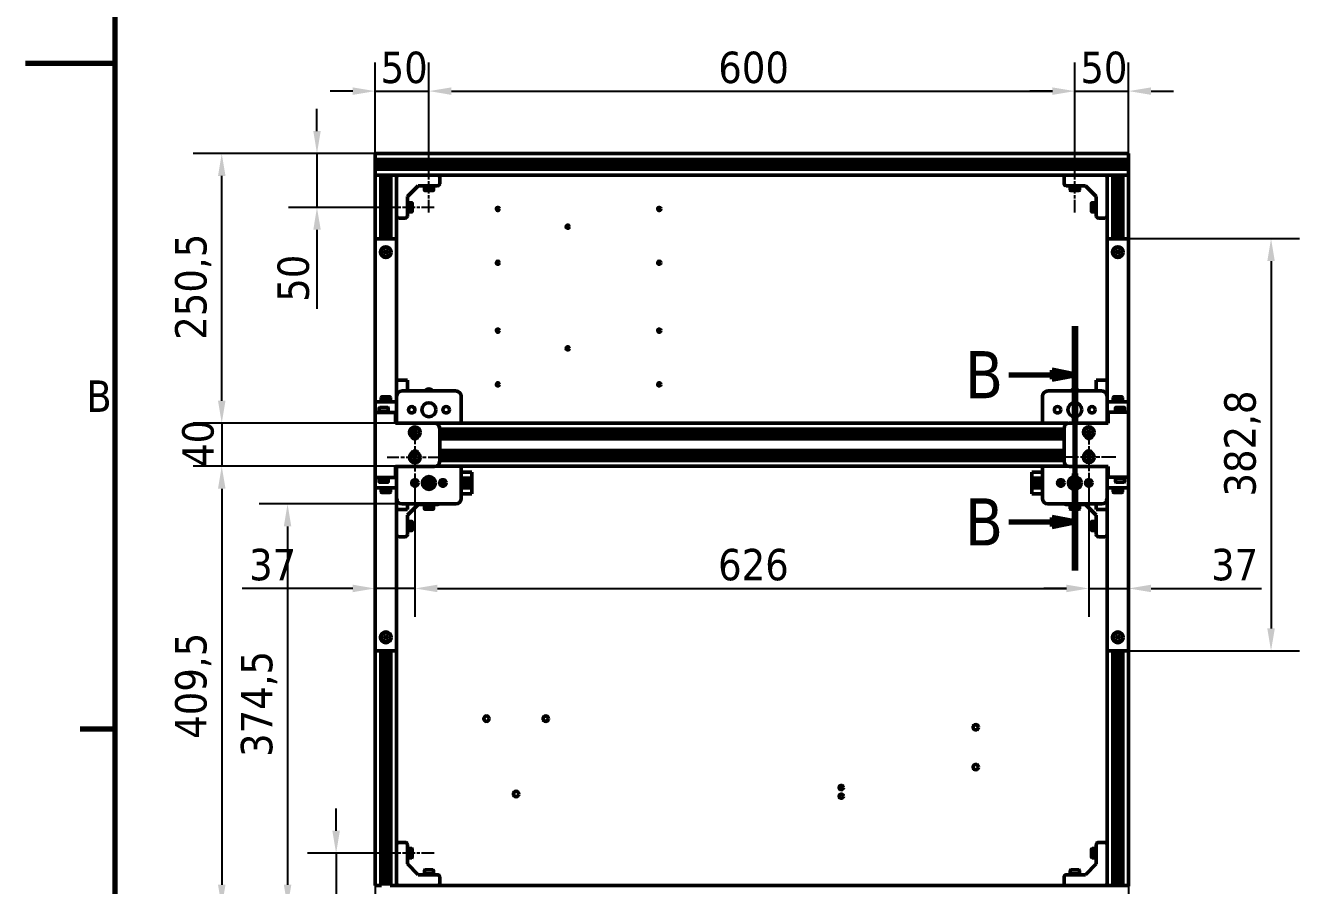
# Model space of a CAD drawing. Header units: millimetres. Extents: x -2748 to 3818, y -1510 to 2700.
# Drawn here: x 0 to 1291, y 517 to 1388 of the extents above; entities that cross this region are included whole.
import ezdxf

# ---------------------------------------------------------------- set-up
doc = ezdxf.new("R2010")
doc.units = ezdxf.units.MM
doc.header["$LTSCALE"] = 9.090909
doc.linetypes.add('CHAIN', pattern=[0.3543, 0.2362, -0.0295, 0.0591, -0.0295])
for name, color, linetype, lineweight in [('Border (ISO)', 7, 'Continuous', 70), ('Center Mark (ISO)', 7, 'Continuous', 25), ('Centerline (ISO)', 7, 'Continuous', 25), ('Dimension (ISO)', 7, 'Continuous', 25), ('Section Line (ISO)', 7, 'CHAIN', 70), ('Visible (ISO)', 7, 'Continuous', 50)]:
    doc.layers.add(name, color=color, linetype=linetype, lineweight=lineweight)
doc.styles.add('Label Text (ISO)', font='tahoma.ttf')
doc.styles.add('Note Text (ISO)', font='tahoma.ttf')
doc.dimstyles.new('Default - Method 1b (ISO)', dxfattribs={"dimscale": 9.090909, "dimtxt": 3.5, "dimasz": 2.5, "dimexe": 3.175, "dimexo": 0, "dimgap": 0.762, "dimtad": 1, "dimtoh": 1, "dimrnd": 1e-08, "dimtxsty": 'Note Text (ISO)', "dimcen": 0.09, "dimdle": 10, "dimclrd": 256, "dimclre": 256, "dimclrt": 256, "dimazin": 2, "dimtfac": 1, "dimtmove": 0, "dimatfit": 3, "dimfxl": 0, "dimtolj": 1, "dimlwd": -1, "dimlwe": -1, "dimarcsym": 0})

# ---------------------------------------------------------------- blocks, each defined once
blk = doc.blocks.new('Borders Default Border')
at = {"layer": 'Border (ISO)'}
blk.add_line((10, 74.25), (6.1, 74.25), dxfattribs=at)
at = {"layer": 'Border (ISO)', "flags": 128}
for points in [[(10, 10), (10, 287)], [(0, 148.5), (10, 148.5)]]:
    blk.add_lwpolyline(points, dxfattribs=at)
at = {"layer": 'Border (ISO)', "insert": (6.78, 109.63), "char_height": 3.5, "attachment_point": 7, "style": 'Note Text (ISO)'}
blk.add_mtext('B', dxfattribs=at)
blk = doc.blocks.new('*D24')
at = {"layer": 'Defpoints', "color": 0}
for p in [(414.3, 985.2), (198.9, 941.5), (416.2, 941.5)]:
    blk.add_point(p, dxfattribs=at)
at = {"layer": 'Dimension (ISO)'}
for p, q in [((198.9, 1007.9), (198.9, 1030.6)), ((414.3, 985.2), (170, 985.2)), ((198.9, 985.2), (198.9, 941.5)), ((416.2, 941.5), (170, 941.5)), ((198.9, 918.8), (198.9, 896.1))]:
    blk.add_line(p, q, dxfattribs=at)
for points in [[(195.1, 1007.9), (202.7, 1007.9), (198.9, 985.2)], [(195.1, 918.8), (202.7, 918.8), (198.9, 941.5)]]:
    blk.add_solid(points, dxfattribs=at)
at = {"layer": 'Dimension (ISO)', "insert": (158.8, 940.8), "char_height": 31.82, "attachment_point": 1, "rotation": 90, "style": 'Note Text (ISO)'}
blk.add_mtext('\\A1;40', dxfattribs=at)
blk = doc.blocks.new('*D25')
at = {"layer": 'Defpoints', "color": 0}
for p in [(198.9, 1258.5), (354.3, 1258.5), (414.3, 985.2)]:
    blk.add_point(p, dxfattribs=at)
at = {"layer": 'Dimension (ISO)'}
for p, q in [((354.3, 1258.5), (170, 1258.5)), ((198.9, 1007.9), (198.9, 1235.7)), ((414.3, 985.2), (170, 985.2))]:
    blk.add_line(p, q, dxfattribs=at)
for points in [[(195.1, 1235.7), (202.7, 1235.7), (198.9, 1258.5)], [(195.1, 1007.9), (202.7, 1007.9), (198.9, 985.2)]]:
    blk.add_solid(points, dxfattribs=at)
at = {"layer": 'Dimension (ISO)', "insert": (151.6, 1069.7), "char_height": 31.82, "attachment_point": 1, "rotation": 90, "style": 'Note Text (ISO)'}
blk.add_mtext('\\A1;250,5', dxfattribs=at)
blk = doc.blocks.new('*D26')
at = {"layer": 'Defpoints', "color": 0}
for p in [(416.2, 941.5), (198.9, 494.8), (354.3, 494.8)]:
    blk.add_point(p, dxfattribs=at)
at = {"layer": 'Dimension (ISO)'}
for p, q in [((416.2, 941.5), (170, 941.5)), ((198.9, 918.8), (198.9, 517.5)), ((354.3, 494.8), (170, 494.8))]:
    blk.add_line(p, q, dxfattribs=at)
for points in [[(195.1, 918.8), (202.7, 918.8), (198.9, 941.5)], [(195.1, 517.5), (202.7, 517.5), (198.9, 494.8)]]:
    blk.add_solid(points, dxfattribs=at)
at = {"layer": 'Dimension (ISO)', "insert": (151.6, 665.3), "char_height": 31.82, "attachment_point": 1, "rotation": 90, "style": 'Note Text (ISO)'}
blk.add_mtext('\\A1;409,5', dxfattribs=at)
blk = doc.blocks.new('*D27')
at = {"layer": 'Defpoints', "color": 0}
for p in [(354.3, 516.6), (1117.9, 516.6), (1117.9, 316.6)]:
    blk.add_point(p, dxfattribs=at)
at = {"layer": 'Dimension (ISO)'}
for p, q in [((354.3, 516.6), (354.3, 287.8)), ((1117.9, 516.6), (1117.9, 287.8)), ((377, 316.6), (1095.2, 316.6))]:
    blk.add_line(p, q, dxfattribs=at)
for points in [[(377, 320.4), (377, 312.8), (354.3, 316.6)], [(1095.2, 320.4), (1095.2, 312.8), (1117.9, 316.6)]]:
    blk.add_solid(points, dxfattribs=at)
at = {"layer": 'Dimension (ISO)', "insert": (702.2, 356.7), "char_height": 31.82, "attachment_point": 1, "style": 'Note Text (ISO)'}
blk.add_mtext('\\A1;700', dxfattribs=at)
blk = doc.blocks.new('*D28')
at = {"layer": 'Defpoints', "color": 0}
for p in [(354.3, 1258.5), (295.4, 1203.9), (365.4, 1203.9)]:
    blk.add_point(p, dxfattribs=at)
at = {"layer": 'Dimension (ISO)'}
for p, q in [((295.4, 1281.2), (295.4, 1303.9)), ((354.3, 1258.5), (266.6, 1258.5)), ((295.4, 1258.5), (295.4, 1203.9)), ((365.4, 1203.9), (266.6, 1203.9)), ((295.4, 1181.2), (295.4, 1101.2))]:
    blk.add_line(p, q, dxfattribs=at)
for points in [[(291.7, 1281.2), (299.2, 1281.2), (295.4, 1258.5)], [(291.7, 1181.2), (299.2, 1181.2), (295.4, 1203.9)]]:
    blk.add_solid(points, dxfattribs=at)
at = {"layer": 'Dimension (ISO)', "insert": (255.4, 1108.2), "char_height": 31.82, "attachment_point": 1, "rotation": 90, "style": 'Note Text (ISO)'}
blk.add_mtext('\\A1;50', dxfattribs=at)
blk = doc.blocks.new('*D29')
at = {"layer": 'Defpoints', "color": 0}
for p in [(408.9, 1321.7), (408.9, 1247.4), (354.3, 1236.6)]:
    blk.add_point(p, dxfattribs=at)
at = {"layer": 'Dimension (ISO)'}
for p, q in [((354.3, 1236.6), (354.3, 1350.6)), ((408.9, 1247.4), (408.9, 1350.6)), ((331.6, 1321.7), (308.9, 1321.7)), ((354.3, 1321.7), (408.9, 1321.7)), ((431.6, 1321.7), (454.3, 1321.7))]:
    blk.add_line(p, q, dxfattribs=at)
for points in [[(331.6, 1325.5), (331.6, 1317.9), (354.3, 1321.7)], [(431.6, 1325.5), (431.6, 1317.9), (408.9, 1321.7)]]:
    blk.add_solid(points, dxfattribs=at)
at = {"layer": 'Dimension (ISO)', "insert": (359.9, 1361.7), "char_height": 31.82, "attachment_point": 1, "style": 'Note Text (ISO)'}
blk.add_mtext('\\A1;50', dxfattribs=at)
blk = doc.blocks.new('*D36')
at = {"layer": 'Defpoints', "color": 0}
for p in [(1063.4, 1321.7), (408.9, 1247.4), (1063.4, 1247.4)]:
    blk.add_point(p, dxfattribs=at)
at = {"layer": 'Dimension (ISO)'}
for p, q in [((408.9, 1247.4), (408.9, 1350.6)), ((1063.4, 1247.4), (1063.4, 1350.6)), ((431.6, 1321.7), (1040.7, 1321.7))]:
    blk.add_line(p, q, dxfattribs=at)
for points in [[(431.6, 1325.5), (431.6, 1317.9), (408.9, 1321.7)], [(1040.7, 1325.5), (1040.7, 1317.9), (1063.4, 1321.7)]]:
    blk.add_solid(points, dxfattribs=at)
at = {"layer": 'Dimension (ISO)', "insert": (702.1, 1361.7), "char_height": 31.82, "attachment_point": 1, "style": 'Note Text (ISO)'}
blk.add_mtext('\\A1;600', dxfattribs=at)
blk = doc.blocks.new('*D37')
at = {"layer": 'Defpoints', "color": 0}
for p in [(1117.9, 1321.7), (1063.4, 1247.4), (1117.9, 1236.6)]:
    blk.add_point(p, dxfattribs=at)
at = {"layer": 'Dimension (ISO)'}
for p, q in [((1063.4, 1247.4), (1063.4, 1350.6)), ((1117.9, 1236.6), (1117.9, 1350.6)), ((1040.7, 1321.7), (1017.9, 1321.7)), ((1063.4, 1321.7), (1117.9, 1321.7)), ((1140.7, 1321.7), (1163.4, 1321.7))]:
    blk.add_line(p, q, dxfattribs=at)
for points in [[(1040.7, 1325.5), (1040.7, 1317.9), (1063.4, 1321.7)], [(1140.7, 1325.5), (1140.7, 1317.9), (1117.9, 1321.7)]]:
    blk.add_solid(points, dxfattribs=at)
at = {"layer": 'Dimension (ISO)', "insert": (1069, 1361.7), "char_height": 31.82, "attachment_point": 1, "style": 'Note Text (ISO)'}
blk.add_mtext('\\A1;50', dxfattribs=at)
blk = doc.blocks.new('*D38')
at = {"layer": 'Defpoints', "color": 0}
for p in [(354.3, 935.7), (394.7, 922.3), (394.7, 817.7)]:
    blk.add_point(p, dxfattribs=at)
at = {"layer": 'Dimension (ISO)'}
for p, q in [((354.3, 935.7), (354.3, 788.9)), ((394.7, 922.3), (394.7, 788.9)), ((331.6, 817.7), (219.7, 817.7)), ((394.7, 817.7), (354.3, 817.7)), ((417.4, 817.7), (440.1, 817.7))]:
    blk.add_line(p, q, dxfattribs=at)
for points in [[(331.6, 821.5), (331.6, 813.9), (354.3, 817.7)], [(417.4, 821.5), (417.4, 813.9), (394.7, 817.7)]]:
    blk.add_solid(points, dxfattribs=at)
at = {"layer": 'Dimension (ISO)', "insert": (226.6, 857.8), "char_height": 31.82, "attachment_point": 1, "style": 'Note Text (ISO)'}
blk.add_mtext('\\A1;37', dxfattribs=at)
blk = doc.blocks.new('*D39')
at = {"layer": 'Defpoints', "color": 0}
for p in [(394.7, 922.3), (1077.6, 923.3), (1077.6, 817.7)]:
    blk.add_point(p, dxfattribs=at)
at = {"layer": 'Dimension (ISO)'}
for p, q in [((394.7, 922.3), (394.7, 788.9)), ((1077.6, 923.3), (1077.6, 788.9)), ((417.4, 817.7), (1054.9, 817.7))]:
    blk.add_line(p, q, dxfattribs=at)
for points in [[(417.4, 821.5), (417.4, 813.9), (394.7, 817.7)], [(1054.9, 821.5), (1054.9, 813.9), (1077.6, 817.7)]]:
    blk.add_solid(points, dxfattribs=at)
at = {"layer": 'Dimension (ISO)', "insert": (701.9, 857.8), "char_height": 31.82, "attachment_point": 1, "style": 'Note Text (ISO)'}
blk.add_mtext('\\A1;626', dxfattribs=at)
blk = doc.blocks.new('*D40')
at = {"layer": 'Defpoints', "color": 0}
for p in [(1117.9, 935.9), (1077.6, 923.3), (1117.9, 817.7)]:
    blk.add_point(p, dxfattribs=at)
at = {"layer": 'Dimension (ISO)'}
for p, q in [((1117.9, 935.9), (1117.9, 788.9)), ((1077.6, 923.3), (1077.6, 788.9)), ((1054.9, 817.7), (1032.1, 817.7)), ((1077.6, 817.7), (1117.9, 817.7)), ((1140.7, 817.7), (1252.6, 817.7))]:
    blk.add_line(p, q, dxfattribs=at)
for points in [[(1054.9, 821.5), (1054.9, 813.9), (1077.6, 817.7)], [(1140.7, 821.5), (1140.7, 813.9), (1117.9, 817.7)]]:
    blk.add_solid(points, dxfattribs=at)
at = {"layer": 'Dimension (ISO)', "insert": (1201.5, 857.8), "char_height": 31.82, "attachment_point": 1, "style": 'Note Text (ISO)'}
blk.add_mtext('\\A1;37', dxfattribs=at)
blk = doc.blocks.new('*D41')
at = {"layer": 'Defpoints', "color": 0}
for p in [(365.4, 549.4), (314.8, 494.8), (354.3, 494.8)]:
    blk.add_point(p, dxfattribs=at)
at = {"layer": 'Dimension (ISO)'}
for p, q in [((314.8, 572.1), (314.8, 594.8)), ((365.4, 549.4), (285.9, 549.4)), ((314.8, 549.4), (314.8, 494.8)), ((354.3, 494.8), (285.9, 494.8)), ((314.8, 472.1), (314.8, 392.2))]:
    blk.add_line(p, q, dxfattribs=at)
for points in [[(311, 572.1), (318.6, 572.1), (314.8, 549.4)], [(311, 472.1), (318.6, 472.1), (314.8, 494.8)]]:
    blk.add_solid(points, dxfattribs=at)
at = {"layer": 'Dimension (ISO)', "insert": (274.7, 399.1), "char_height": 31.82, "attachment_point": 1, "rotation": 90, "style": 'Note Text (ISO)'}
blk.add_mtext('\\A1;50', dxfattribs=at)
blk = doc.blocks.new('*D52')
at = {"layer": 'Defpoints', "color": 0}
for p in [(1117.9, 1172.2), (1117.9, 754.5), (1262.3, 754.5)]:
    blk.add_point(p, dxfattribs=at)
at = {"layer": 'Dimension (ISO)'}
for p, q in [((1117.9, 1172.2), (1291.1, 1172.2)), ((1262.3, 1149.4), (1262.3, 777.2)), ((1117.9, 754.5), (1291.1, 754.5))]:
    blk.add_line(p, q, dxfattribs=at)
for points in [[(1258.5, 1149.4), (1266.1, 1149.4), (1262.3, 1172.2)], [(1258.5, 777.2), (1266.1, 777.2), (1262.3, 754.5)]]:
    blk.add_solid(points, dxfattribs=at)
at = {"layer": 'Dimension (ISO)', "insert": (1214.9, 910.8), "char_height": 31.82, "attachment_point": 1, "rotation": 90, "style": 'Note Text (ISO)'}
blk.add_mtext('\\A1;382,8', dxfattribs=at)
blk = doc.blocks.new('2dTransSection1')
at = {"layer": 'Section Line (ISO)', "linetype": 'CHAIN', "ltscale": 46.31179}
blk.add_line((116.97, 119.18), (116.97, 91.96), dxfattribs=at)
at = {"layer": 'Section Line (ISO)', "linetype": 'Continuous', "lineweight": 140}
for p, q in [((116.97, 119.18), (116.97, 108.37)), ((116.97, 102.77), (116.97, 91.96))]:
    blk.add_line(p, q, dxfattribs=at)
at = {"layer": 'Section Line (ISO)', "linetype": 'Continuous'}
for p, q in [((109.61, 113.77), (114.47, 113.77)), ((116.97, 113.77), (114.47, 114.27)), ((114.47, 114.27), (114.47, 113.27)), ((114.47, 113.77), (116.97, 113.77)), ((114.47, 113.27), (116.97, 113.77)), ((109.61, 97.37), (114.47, 97.37)), ((116.97, 97.37), (114.47, 97.87)), ((114.47, 97.87), (114.47, 96.87)), ((114.47, 97.37), (116.97, 97.37)), ((114.47, 96.87), (116.97, 97.37))]:
    blk.add_line(p, q, dxfattribs=at)
at = {"layer": 'Section Line (ISO)', "linetype": 'Continuous', "flags": 128}
for points in [[(114.47, 113.27), (116.97, 113.77)], [(114.47, 96.87), (116.97, 97.37)]]:
    blk.add_lwpolyline(points, dxfattribs=at)
at = {"layer": 'Section Line (ISO)'}
for points in [[(114.47, 113.27), (116.97, 113.77), (114.47, 114.27), (114.47, 113.27)], [(114.47, 96.87), (116.97, 97.37), (114.47, 97.87), (114.47, 96.87)]]:
    blk.add_solid(points, dxfattribs=at)
at = {"layer": 'Section Line (ISO)', "char_height": 5.25, "attachment_point": 7, "style": 'Label Text (ISO)'}
for insert in [(104.74, 111.15), (104.74, 94.74)]:
    blk.add_mtext('B', dxfattribs=dict(at, insert=insert))
blk = doc.blocks.new('*D60')
at = {"layer": 'Defpoints', "color": 0}
for p in [(381.6, 903.3), (265.6, 494.8), (354.3, 494.8)]:
    blk.add_point(p, dxfattribs=at)
at = {"layer": 'Dimension (ISO)'}
for p, q in [((381.6, 903.3), (236.7, 903.3)), ((265.6, 880.6), (265.6, 517.5)), ((354.3, 494.8), (236.7, 494.8))]:
    blk.add_line(p, q, dxfattribs=at)
for points in [[(261.8, 880.6), (269.4, 880.6), (265.6, 903.3)], [(261.8, 517.5), (269.4, 517.5), (265.6, 494.8)]]:
    blk.add_solid(points, dxfattribs=at)
at = {"layer": 'Dimension (ISO)', "insert": (218.3, 646.9), "char_height": 31.82, "attachment_point": 1, "rotation": 90, "style": 'Note Text (ISO)'}
blk.add_mtext('\\A1;374,5', dxfattribs=at)

msp = doc.modelspace()

# ---------------------------------------------------------------- linework, layer by layer
at = {"layer": 'Center Mark (ISO)', "linetype": 'CHAIN', "ltscale": 6.889386}
for p, q in [((394.676, 978.643), (394.676, 922.279)), ((422.858, 950.461), (366.494, 950.461))]:
    msp.add_line(p, q, dxfattribs=at)
at = {"layer": 'Center Mark (ISO)', "linetype": 'CHAIN', "ltscale": 6.689369}
for p, q in [((1077.585, 977.988), (1077.585, 923.261)), ((1104.949, 950.625), (1050.221, 950.625))]:
    msp.add_line(p, q, dxfattribs=at)
at = {"layer": 'Centerline (ISO)', "linetype": 'CHAIN', "ltscale": 5.955972}
for p, q in [((408.858, 1198.637), (408.858, 1247.364)), ((1063.403, 1198.637), (1063.403, 1247.364)), ((414.13, 1203.91), (365.403, 1203.91)), ((414.13, 549.364), (365.403, 549.364))]:
    msp.add_line(p, q, dxfattribs=at)
at = {"layer": 'Visible (ISO)'}
for p, q in [((354.312, 1258.455), (354.312, 1257.91)), ((354.312, 1258.455), (1117.949, 1258.455)), ((354.312, 1252.543), (354.312, 1257.91)), ((354.312, 1250.955), (354.312, 1252.543)), ((354.312, 1252.543), (1117.949, 1252.543)), ((1117.949, 1257.91), (1117.949, 1258.455)), ((1117.949, 1257.91), (1117.949, 1252.543)), ((1117.949, 1252.543), (1117.949, 1250.955)), ((354.312, 1250.644), (354.312, 1250.955)), ((354.312, 1250.955), (1117.949, 1250.955)), ((354.312, 1247.764), (354.312, 1250.644)), ((354.312, 1250.644), (1117.949, 1250.644)), ((354.312, 1247.546), (354.312, 1247.764)), ((354.312, 1247.764), (1117.949, 1247.764)), ((354.312, 1247.328), (354.312, 1247.546)), ((354.312, 1247.546), (1117.949, 1247.546)), ((354.312, 1244.449), (354.312, 1247.328)), ((354.312, 1247.328), (1117.949, 1247.328)), ((354.312, 1244.137), (354.312, 1244.449)), ((354.312, 1244.449), (1117.949, 1244.449)), ((354.312, 1242.55), (354.312, 1244.137)), ((354.312, 1244.137), (1117.949, 1244.137)), ((354.312, 1237.183), (354.312, 1242.55)), ((354.312, 1242.55), (1117.949, 1242.55)), ((1117.949, 1250.955), (1117.949, 1250.644)), ((1117.949, 1250.644), (1117.949, 1247.764)), ((1117.949, 1247.764), (1117.949, 1247.546)), ((1117.949, 1247.546), (1117.949, 1247.328)), ((1117.949, 1247.328), (1117.949, 1244.449)), ((1117.949, 1244.449), (1117.949, 1244.137)), ((1117.949, 1244.137), (1117.949, 1242.55)), ((1117.949, 1242.55), (1117.949, 1237.183)), ((354.312, 1237.183), (354.312, 1236.637)), ((354.858, 1236.637), (354.312, 1236.637)), ((354.312, 1236.637), (354.312, 1172.157)), ((354.858, 1236.637), (360.225, 1236.637)), ((360.225, 1236.637), (360.77, 1236.637)), ((360.225, 1236.637), (360.225, 1172.157)), ((360.77, 1236.637), (369.672, 1236.637)), ((361.812, 1236.637), (361.812, 1172.157)), ((362.124, 1236.637), (362.124, 1172.157)), ((365.003, 1236.637), (365.003, 1172.157)), ((365.221, 1236.637), (365.221, 1172.157)), ((365.44, 1236.637), (365.44, 1172.157)), ((368.319, 1236.637), (368.319, 1172.157)), ((368.63, 1236.637), (368.63, 1172.157)), ((369.672, 1236.637), (370.218, 1236.637)), ((370.218, 1236.637), (375.585, 1236.637)), ((370.218, 1236.637), (370.218, 1172.157)), ((376.13, 1236.637), (375.585, 1236.637)), ((376.13, 1236.637), (378.312, 1236.637)), ((376.13, 1236.637), (376.13, 1234.455)), ((376.13, 1195.183), (376.13, 1234.455)), ((378.312, 1236.637), (417.585, 1236.637)), ((417.585, 1236.637), (1054.676, 1236.637)), ((419.767, 1234.455), (419.767, 1227.91)), ((1052.494, 1234.455), (1052.494, 1227.91)), ((1093.949, 1236.637), (1054.676, 1236.637)), ((1093.949, 1236.637), (1096.13, 1236.637)), ((1096.676, 1236.637), (1096.13, 1236.637)), ((1096.13, 1236.637), (1096.13, 1234.455)), ((1096.13, 1195.183), (1096.13, 1234.455)), ((1096.676, 1236.637), (1102.043, 1236.637)), ((1102.043, 1236.637), (1102.589, 1236.637)), ((1102.043, 1236.637), (1102.043, 1172.157)), ((1102.589, 1236.637), (1111.49, 1236.637)), ((1103.63, 1236.637), (1103.63, 1172.157)), ((1103.942, 1236.637), (1103.942, 1172.157)), ((1106.821, 1236.637), (1106.821, 1172.157)), ((1107.04, 1236.637), (1107.04, 1172.157)), ((1107.258, 1236.637), (1107.258, 1172.157)), ((1110.137, 1236.637), (1110.137, 1172.157)), ((1110.449, 1236.637), (1110.449, 1172.157)), ((1111.49, 1236.637), (1112.036, 1236.637)), ((1112.036, 1236.637), (1117.403, 1236.637)), ((1112.036, 1236.637), (1112.036, 1172.157)), ((1117.949, 1236.637), (1117.403, 1236.637)), ((1117.949, 1236.637), (1117.949, 1237.183)), ((1117.949, 1236.637), (1117.949, 1172.157)), ((397.949, 1225.728), (387.04, 1214.819)), ((387.04, 1214.819), (387.04, 1195.183)), ((417.585, 1225.728), (397.949, 1225.728)), ((403.403, 1225.728), (403.403, 1224.637)), ((414.312, 1224.637), (403.403, 1224.637)), ((404.221, 1221.364), (404.221, 1224.637)), ((412.949, 1220.819), (404.767, 1220.819)), ((413.494, 1221.364), (413.494, 1224.637)), ((414.312, 1225.728), (414.312, 1224.637)), ((1054.676, 1225.728), (1074.312, 1225.728)), ((1057.949, 1225.728), (1057.949, 1224.637)), ((1068.858, 1224.637), (1057.949, 1224.637)), ((1058.767, 1221.364), (1058.767, 1224.637)), ((1067.494, 1220.819), (1059.312, 1220.819)), ((1068.04, 1221.364), (1068.04, 1224.637)), ((1068.858, 1225.728), (1068.858, 1224.637)), ((1085.221, 1214.819), (1074.312, 1225.728)), ((1085.221, 1214.819), (1085.221, 1195.183)), ((387.04, 1209.364), (388.13, 1209.364)), ((388.13, 1209.364), (388.13, 1198.455)), ((391.403, 1208.546), (388.13, 1208.546)), ((391.949, 1208.001), (391.949, 1199.819)), ((1080.312, 1199.819), (1080.312, 1208.001)), ((1080.858, 1208.546), (1084.13, 1208.546)), ((1084.13, 1198.455), (1084.13, 1209.364)), ((1085.221, 1209.364), (1084.13, 1209.364)), ((376.13, 1195.183), (376.13, 1172.157)), ((384.858, 1193.001), (378.312, 1193.001)), ((387.04, 1198.455), (388.13, 1198.455)), ((391.403, 1199.273), (388.13, 1199.273)), ((1080.858, 1199.273), (1084.13, 1199.273)), ((1085.221, 1198.455), (1084.13, 1198.455)), ((1087.403, 1193.001), (1093.949, 1193.001)), ((1096.13, 1195.183), (1096.13, 1172.157)), ((376.13, 1172.157), (354.312, 1172.157)), ((354.312, 1147.144), (354.312, 1172.157)), ((376.13, 1147.144), (376.13, 1172.157)), ((1117.949, 1172.157), (1096.13, 1172.157)), ((1096.13, 1147.144), (1096.13, 1172.157)), ((1117.949, 1147.144), (1117.949, 1172.157)), ((363.585, 1159.465), (365.221, 1160.41)), ((363.585, 1157.576), (363.585, 1159.465)), ((365.221, 1156.631), (363.585, 1157.576)), ((365.221, 1160.41), (366.858, 1159.465)), ((366.858, 1157.576), (365.221, 1156.631)), ((366.858, 1159.465), (366.858, 1157.576)), ((1105.403, 1159.465), (1107.04, 1160.41)), ((1105.403, 1157.576), (1105.403, 1159.465)), ((1107.04, 1156.631), (1105.403, 1157.576)), ((1107.04, 1160.41), (1108.676, 1159.465)), ((1108.676, 1157.576), (1107.04, 1156.631)), ((1108.676, 1159.465), (1108.676, 1157.576)), ((354.312, 1147.144), (354.312, 1143.287)), ((354.312, 1008.568), (354.312, 1143.287)), ((376.13, 1143.287), (376.13, 1147.144)), ((376.13, 1012.425), (376.13, 1143.287)), ((1096.13, 1147.144), (1096.13, 1143.287)), ((1096.13, 1012.425), (1096.13, 1143.287)), ((1117.949, 1143.287), (1117.949, 1147.144)), ((1117.949, 1008.568), (1117.949, 1143.287)), ((387.04, 1028.788), (376.13, 1028.788)), ((387.04, 1028.788), (387.04, 1026.607)), ((387.04, 1026.607), (387.04, 1017.879)), ((1085.221, 1026.607), (1085.221, 1028.788)), ((1096.13, 1028.788), (1085.221, 1028.788)), ((1085.221, 1017.879), (1085.221, 1026.607)), ((354.312, 1008.568), (354.312, 1006.97)), ((359.767, 1008.061), (370.676, 1008.061)), ((359.767, 1006.97), (359.767, 1008.061)), ((360.585, 1011.334), (360.585, 1008.061)), ((361.13, 1011.879), (369.312, 1011.879)), ((369.858, 1011.334), (369.858, 1008.061)), ((370.676, 1006.97), (370.676, 1008.061)), ((376.13, 1012.425), (376.13, 985.152)), ((436.13, 1017.879), (381.585, 1017.879)), ((441.585, 985.152), (441.585, 1012.425)), ((1030.676, 985.152), (1030.676, 1012.425)), ((1036.13, 1017.879), (1090.676, 1017.879)), ((1096.13, 1012.425), (1096.13, 985.316)), ((1101.585, 1008.061), (1112.494, 1008.061)), ((1101.585, 1006.97), (1101.585, 1008.061)), ((1102.403, 1011.334), (1102.403, 1008.061)), ((1102.949, 1011.879), (1111.13, 1011.879)), ((1111.676, 1011.334), (1111.676, 1008.061)), ((1112.494, 1006.97), (1112.494, 1008.061)), ((1117.949, 1006.97), (1117.949, 1008.568)), ((376.13, 1006.97), (354.312, 1006.97)), ((354.312, 996.061), (354.312, 1006.97)), ((354.312, 990.607), (354.312, 996.061)), ((375.04, 996.061), (354.312, 996.061)), ((357.585, 997.152), (368.494, 997.152)), ((357.585, 996.061), (357.585, 997.152)), ((358.403, 1000.425), (358.403, 997.152)), ((358.949, 1000.97), (367.13, 1000.97)), ((367.676, 1000.425), (367.676, 997.152)), ((368.494, 996.061), (368.494, 997.152)), ((375.04, 996.061), (375.04, 990.607)), ((1117.949, 1006.97), (1096.13, 1006.97)), ((1117.949, 996.225), (1097.221, 996.225)), ((1097.221, 990.77), (1097.221, 996.225)), ((1103.767, 997.316), (1114.676, 997.316)), ((1103.767, 996.225), (1103.767, 997.316)), ((1104.585, 1000.588), (1104.585, 997.316)), ((1105.13, 1001.134), (1113.312, 1001.134)), ((1113.858, 1000.588), (1113.858, 997.316)), ((1114.676, 996.225), (1114.676, 997.316)), ((1117.949, 996.225), (1117.949, 1006.97)), ((1117.949, 996.225), (1117.949, 990.77)), ((354.312, 935.734), (354.312, 990.607)), ((375.04, 985.152), (375.04, 990.607)), ((414.312, 985.152), (375.04, 985.152)), ((414.312, 985.152), (1056.623, 985.152)), ((1097.221, 985.316), (1057.949, 985.316)), ((1097.221, 990.77), (1097.221, 985.316)), ((1117.949, 990.77), (1117.949, 935.897)), ((391.747, 971.145), (391.966, 971.145)), ((391.925, 970.834), (392.603, 970.834)), ((393.04, 976.824), (394.676, 977.769)), ((393.04, 974.934), (393.04, 976.824)), ((394.676, 973.99), (393.04, 974.934)), ((394.676, 977.769), (396.312, 976.824)), ((396.312, 974.934), (394.676, 973.99)), ((396.312, 976.824), (396.312, 974.934)), ((396.748, 970.834), (397.427, 970.834)), ((397.386, 971.145), (397.604, 971.145)), ((419.767, 946.643), (419.767, 979.697)), ((419.767, 979.239), (1052.494, 979.239)), ((419.767, 977.652), (1052.494, 977.652)), ((419.767, 977.34), (1052.494, 977.34)), ((419.767, 974.461), (1052.494, 974.461)), ((419.767, 974.243), (1052.494, 974.243)), ((419.767, 974.025), (1052.494, 974.025)), ((419.767, 971.145), (1052.494, 971.145)), ((419.767, 970.834), (1052.494, 970.834)), ((1052.494, 969.247), (419.767, 969.247)), ((1052.494, 979.861), (1052.494, 946.807)), ((1074.744, 971.145), (1075.184, 971.145)), ((1074.947, 970.834), (1075.967, 970.834)), ((1075.949, 976.988), (1077.585, 977.932)), ((1075.949, 975.098), (1075.949, 976.988)), ((1077.585, 974.153), (1075.949, 975.098)), ((1077.585, 977.932), (1079.221, 976.988)), ((1079.221, 975.098), (1077.585, 974.153)), ((1079.203, 970.834), (1080.223, 970.834)), ((1079.221, 976.988), (1079.221, 975.098)), ((1079.986, 971.145), (1080.426, 971.145)), ((391.935, 955.522), (392.642, 955.522)), ((392.166, 955.834), (393.735, 955.834)), ((395.617, 955.834), (397.186, 955.834)), ((396.71, 955.522), (397.417, 955.522)), ((419.767, 957.421), (1052.494, 957.421)), ((419.767, 955.834), (1052.494, 955.834)), ((419.767, 955.522), (1052.494, 955.522)), ((1074.744, 955.522), (1075.184, 955.522)), ((1074.947, 955.834), (1075.967, 955.834)), ((1079.203, 955.834), (1080.223, 955.834)), ((1079.986, 955.522), (1080.426, 955.522)), ((393.04, 951.406), (394.676, 952.351)), ((393.04, 949.516), (393.04, 951.406)), ((394.676, 948.572), (393.04, 949.516)), ((394.676, 952.351), (396.312, 951.406)), ((396.312, 949.516), (394.676, 948.572)), ((396.312, 951.406), (396.312, 949.516)), ((419.767, 952.643), (1052.494, 952.643)), ((419.767, 952.425), (1052.494, 952.425)), ((419.767, 952.207), (1052.494, 952.207)), ((419.767, 949.327), (1052.494, 949.327)), ((419.767, 949.016), (1052.494, 949.016)), ((419.767, 947.428), (1052.494, 947.428)), ((1075.949, 951.569), (1077.585, 952.514)), ((1075.949, 949.68), (1075.949, 951.569)), ((1077.585, 948.735), (1075.949, 949.68)), ((1077.585, 952.514), (1079.221, 951.569)), ((1079.221, 949.68), (1077.585, 948.735)), ((1079.221, 951.569), (1079.221, 949.68)), ((354.312, 930.279), (354.312, 935.734)), ((354.312, 919.697), (354.312, 930.279)), ((354.312, 930.279), (375.04, 930.279)), ((357.585, 930.279), (357.585, 929.188)), ((368.494, 930.279), (368.494, 929.188)), ((375.04, 941.188), (414.312, 941.188)), ((375.04, 935.734), (375.04, 941.188)), ((375.04, 935.734), (375.04, 930.279)), ((376.13, 941.188), (376.13, 908.788)), ((416.173, 941.516), (1056.623, 941.516)), ((441.585, 908.788), (441.585, 941.516)), ((441.585, 935.516), (452.494, 935.516)), ((452.494, 934.97), (452.494, 935.516)), ((452.494, 934.97), (452.494, 929.603)), ((1019.767, 935.516), (1019.767, 934.97)), ((1019.767, 935.516), (1030.676, 935.516)), ((1019.767, 929.603), (1019.767, 934.97)), ((1030.676, 908.788), (1030.676, 941.516)), ((1057.949, 941.352), (1097.221, 941.352)), ((1096.13, 941.352), (1096.13, 908.788)), ((1097.221, 941.352), (1097.221, 935.897)), ((1097.221, 930.443), (1097.221, 935.897)), ((1097.221, 930.443), (1117.949, 930.443)), ((1103.767, 930.443), (1103.767, 929.352)), ((1114.676, 930.443), (1114.676, 929.352)), ((1117.949, 935.897), (1117.949, 930.443)), ((1117.949, 919.697), (1117.949, 930.443)), ((354.312, 919.697), (354.312, 918.1)), ((376.13, 919.697), (354.312, 919.697)), ((354.312, 783.381), (354.312, 918.1)), ((368.494, 929.188), (357.585, 929.188)), ((358.403, 925.916), (358.403, 929.188)), ((367.13, 925.37), (358.949, 925.37)), ((359.767, 919.697), (359.767, 918.607)), ((370.676, 918.607), (359.767, 918.607)), ((360.585, 915.334), (360.585, 918.607)), ((367.676, 925.916), (367.676, 929.188)), ((369.858, 915.334), (369.858, 918.607)), ((370.676, 919.697), (370.676, 918.607)), ((391.403, 924.607), (397.949, 924.607)), ((391.41, 924.825), (397.941, 924.825)), ((391.41, 924.388), (397.941, 924.388)), ((393.619, 927.704), (395.732, 927.704)), ((393.619, 921.509), (395.732, 921.509)), ((402.312, 924.607), (415.403, 924.607)), ((402.316, 924.825), (415.4, 924.825)), ((402.316, 924.388), (415.4, 924.388)), ((403.092, 927.704), (414.624, 927.704)), ((403.092, 921.509), (414.624, 921.509)), ((403.27, 928.016), (414.445, 928.016)), ((403.27, 921.197), (414.445, 921.197)), ((404.629, 929.603), (413.086, 929.603)), ((404.629, 919.61), (413.086, 919.61)), ((419.767, 924.607), (426.312, 924.607)), ((419.774, 924.825), (426.305, 924.825)), ((419.774, 924.388), (426.305, 924.388)), ((421.983, 927.704), (424.096, 927.704)), ((421.983, 921.509), (424.096, 921.509)), ((441.585, 929.603), (452.494, 929.603)), ((441.585, 928.016), (452.494, 928.016)), ((441.585, 927.704), (452.494, 927.704)), ((441.585, 924.825), (452.494, 924.825)), ((441.585, 924.607), (452.494, 924.607)), ((441.585, 924.388), (452.494, 924.388)), ((441.585, 921.509), (452.494, 921.509)), ((441.585, 921.197), (452.494, 921.197)), ((441.585, 919.61), (452.494, 919.61)), ((452.494, 929.603), (452.494, 928.016)), ((452.494, 928.016), (452.494, 927.704)), ((452.494, 927.704), (452.494, 924.825)), ((452.494, 924.825), (452.494, 924.607)), ((452.494, 924.607), (452.494, 924.388)), ((452.494, 924.388), (452.494, 921.509)), ((452.494, 921.509), (452.494, 921.197)), ((452.494, 921.197), (452.494, 919.61)), ((452.494, 919.61), (452.494, 914.243)), ((1019.767, 928.016), (1019.767, 929.603)), ((1019.767, 929.603), (1030.676, 929.603)), ((1019.767, 927.704), (1019.767, 928.016)), ((1019.767, 928.016), (1030.676, 928.016)), ((1019.767, 924.825), (1019.767, 927.704)), ((1019.767, 927.704), (1030.676, 927.704)), ((1019.767, 924.607), (1019.767, 924.825)), ((1019.767, 924.825), (1030.676, 924.825)), ((1019.767, 924.388), (1019.767, 924.607)), ((1019.767, 924.607), (1030.676, 924.607)), ((1019.767, 921.509), (1019.767, 924.388)), ((1019.767, 924.388), (1030.676, 924.388)), ((1019.767, 921.197), (1019.767, 921.509)), ((1019.767, 921.509), (1030.676, 921.509)), ((1019.767, 919.61), (1019.767, 921.197)), ((1019.767, 921.197), (1030.676, 921.197)), ((1019.767, 914.243), (1019.767, 919.61)), ((1019.767, 919.61), (1030.676, 919.61)), ((1045.949, 924.607), (1052.494, 924.607)), ((1045.956, 924.825), (1052.487, 924.825)), ((1045.956, 924.388), (1052.487, 924.388)), ((1048.165, 927.704), (1050.278, 927.704)), ((1048.165, 921.509), (1050.278, 921.509)), ((1056.858, 924.607), (1069.949, 924.607)), ((1056.861, 924.825), (1069.945, 924.825)), ((1056.861, 924.388), (1069.945, 924.388)), ((1057.637, 927.704), (1069.169, 927.704)), ((1057.637, 921.509), (1069.169, 921.509)), ((1057.816, 928.016), (1068.991, 928.016)), ((1057.816, 921.197), (1068.991, 921.197)), ((1059.175, 929.603), (1067.632, 929.603)), ((1059.175, 919.61), (1067.632, 919.61)), ((1074.312, 924.607), (1080.858, 924.607)), ((1074.32, 924.825), (1080.85, 924.825)), ((1074.32, 924.388), (1080.85, 924.388)), ((1076.528, 927.704), (1078.642, 927.704)), ((1076.528, 921.509), (1078.642, 921.509)), ((1117.949, 919.697), (1096.13, 919.697)), ((1101.585, 919.697), (1101.585, 918.607)), ((1112.494, 918.607), (1101.585, 918.607)), ((1102.403, 915.334), (1102.403, 918.607)), ((1114.676, 929.352), (1103.767, 929.352)), ((1104.585, 926.079), (1104.585, 929.352)), ((1113.312, 925.534), (1105.13, 925.534)), ((1111.676, 915.334), (1111.676, 918.607)), ((1112.494, 919.697), (1112.494, 918.607)), ((1113.858, 926.079), (1113.858, 929.352)), ((1117.949, 918.1), (1117.949, 919.697)), ((1117.949, 783.381), (1117.949, 918.1)), ((369.312, 914.788), (361.13, 914.788)), ((376.13, 783.381), (376.13, 908.788)), ((441.585, 913.697), (452.494, 913.697)), ((452.494, 913.697), (452.494, 914.243)), ((1019.767, 914.243), (1019.767, 913.697)), ((1019.767, 913.697), (1030.676, 913.697)), ((1096.13, 783.381), (1096.13, 908.788)), ((1111.13, 914.788), (1102.949, 914.788)), ((376.13, 897.552), (387.04, 897.552)), ((381.585, 903.334), (436.13, 903.334)), ((387.04, 903.334), (387.04, 899.734)), ((397.949, 902.788), (387.04, 891.879)), ((387.04, 899.734), (387.04, 897.552)), ((387.04, 891.879), (387.04, 872.243)), ((417.585, 902.788), (397.949, 902.788)), ((403.403, 902.788), (403.403, 901.697)), ((414.312, 901.697), (403.403, 901.697)), ((404.221, 898.425), (404.221, 901.697)), ((412.949, 897.879), (404.767, 897.879)), ((413.494, 898.425), (413.494, 901.697)), ((414.312, 902.788), (414.312, 901.697)), ((1090.676, 903.334), (1036.13, 903.334)), ((1074.312, 902.788), (1054.676, 902.788)), ((1057.949, 902.788), (1057.949, 901.697)), ((1068.858, 901.697), (1057.949, 901.697)), ((1058.767, 898.425), (1058.767, 901.697)), ((1067.494, 897.879), (1059.312, 897.879)), ((1068.04, 898.425), (1068.04, 901.697)), ((1068.858, 902.788), (1068.858, 901.697)), ((1085.221, 891.879), (1074.312, 902.788)), ((1085.221, 899.734), (1085.221, 903.334)), ((1085.221, 897.552), (1085.221, 899.734)), ((1085.221, 897.552), (1096.13, 897.552)), ((1085.221, 872.243), (1085.221, 891.879)), ((387.04, 886.425), (388.13, 886.425)), ((388.13, 886.425), (388.13, 875.516)), ((391.403, 885.607), (388.13, 885.607)), ((391.949, 885.061), (391.949, 876.879)), ((1080.312, 876.879), (1080.312, 885.061)), ((1080.858, 885.607), (1084.13, 885.607)), ((1084.13, 875.516), (1084.13, 886.425)), ((1085.221, 886.425), (1084.13, 886.425)), ((384.858, 870.061), (378.312, 870.061)), ((387.04, 875.516), (388.13, 875.516)), ((391.403, 876.334), (388.13, 876.334)), ((1080.858, 876.334), (1084.13, 876.334)), ((1085.221, 875.516), (1084.13, 875.516)), ((1093.949, 870.061), (1087.403, 870.061)), ((354.312, 783.381), (354.312, 779.524)), ((354.312, 754.51), (354.312, 779.524)), ((376.13, 779.524), (376.13, 783.381)), ((376.13, 754.51), (376.13, 779.524)), ((1096.13, 783.381), (1096.13, 779.524)), ((1096.13, 754.51), (1096.13, 779.524)), ((1117.949, 779.524), (1117.949, 783.381)), ((1117.949, 754.51), (1117.949, 779.524)), ((363.585, 769.092), (365.221, 770.036)), ((363.585, 767.202), (363.585, 769.092)), ((365.221, 766.257), (363.585, 767.202)), ((365.221, 770.036), (366.858, 769.092)), ((366.858, 767.202), (365.221, 766.257)), ((366.858, 769.092), (366.858, 767.202)), ((1105.403, 769.092), (1107.04, 770.036)), ((1105.403, 767.202), (1105.403, 769.092)), ((1107.04, 766.257), (1105.403, 767.202)), ((1107.04, 770.036), (1108.676, 769.092)), ((1108.676, 767.202), (1107.04, 766.257)), ((1108.676, 769.092), (1108.676, 767.202)), ((354.312, 754.51), (354.312, 516.637)), ((376.13, 754.51), (354.312, 754.51)), ((360.225, 754.51), (360.225, 516.637)), ((361.812, 754.51), (361.812, 516.637)), ((362.124, 754.51), (362.124, 516.637)), ((365.003, 754.51), (365.003, 516.637)), ((365.221, 754.51), (365.221, 516.637)), ((365.44, 754.51), (365.44, 516.637)), ((368.319, 754.51), (368.319, 516.637)), ((368.63, 754.51), (368.63, 516.637)), ((370.218, 754.51), (370.218, 516.637)), ((376.13, 754.51), (376.13, 558.092)), ((1096.13, 754.51), (1096.13, 558.092)), ((1117.949, 754.51), (1096.13, 754.51)), ((1102.043, 754.51), (1102.043, 516.637)), ((1103.63, 754.51), (1103.63, 516.637)), ((1103.942, 754.51), (1103.942, 516.637)), ((1106.821, 754.51), (1106.821, 516.637)), ((1107.04, 754.51), (1107.04, 516.637)), ((1107.258, 754.51), (1107.258, 516.637)), ((1110.137, 754.51), (1110.137, 516.637)), ((1110.449, 754.51), (1110.449, 516.637)), ((1112.036, 754.51), (1112.036, 516.637)), ((1117.949, 754.51), (1117.949, 516.637)), ((376.13, 518.819), (376.13, 558.092)), ((378.312, 560.273), (384.858, 560.273)), ((387.04, 558.092), (387.04, 538.455)), ((1085.221, 558.092), (1085.221, 538.455)), ((1093.949, 560.273), (1087.403, 560.273)), ((1096.13, 518.819), (1096.13, 558.092)), ((387.04, 554.819), (388.13, 554.819)), ((387.04, 543.91), (388.13, 543.91)), ((388.13, 554.819), (388.13, 543.91)), ((391.403, 554.001), (388.13, 554.001)), ((391.403, 544.728), (388.13, 544.728)), ((391.949, 553.455), (391.949, 545.273)), ((1080.312, 545.273), (1080.312, 553.455)), ((1080.858, 554.001), (1084.13, 554.001)), ((1080.858, 544.728), (1084.13, 544.728)), ((1084.13, 543.91), (1084.13, 554.819)), ((1085.221, 554.819), (1084.13, 554.819)), ((1085.221, 543.91), (1084.13, 543.91)), ((387.04, 538.455), (397.949, 527.546)), ((404.221, 531.91), (404.221, 528.637)), ((404.767, 532.455), (412.949, 532.455)), ((413.494, 531.91), (413.494, 528.637)), ((1058.767, 531.91), (1058.767, 528.637)), ((1059.312, 532.455), (1067.494, 532.455)), ((1068.04, 531.91), (1068.04, 528.637)), ((1074.312, 527.546), (1085.221, 538.455)), ((354.312, 516.637), (354.858, 516.637)), ((360.225, 516.637), (354.858, 516.637)), ((360.77, 516.637), (360.225, 516.637)), ((370.218, 516.637), (369.672, 516.637)), ((375.585, 516.637), (370.218, 516.637)), ((375.585, 516.637), (376.13, 516.637)), ((376.13, 518.819), (376.13, 516.637)), ((376.13, 516.637), (378.312, 516.637)), ((417.585, 516.637), (378.312, 516.637)), ((397.949, 527.546), (417.585, 527.546)), ((403.403, 528.637), (414.312, 528.637)), ((403.403, 527.546), (403.403, 528.637)), ((414.312, 527.546), (414.312, 528.637)), ((417.585, 516.637), (1054.676, 516.637)), ((419.767, 525.364), (419.767, 518.819)), ((1052.494, 525.364), (1052.494, 518.819)), ((1074.312, 527.546), (1054.676, 527.546)), ((1054.676, 516.637), (1093.949, 516.637)), ((1057.949, 528.637), (1068.858, 528.637)), ((1057.949, 527.546), (1057.949, 528.637)), ((1068.858, 527.546), (1068.858, 528.637)), ((1093.949, 516.637), (1096.13, 516.637)), ((1096.13, 518.819), (1096.13, 516.637)), ((1096.13, 516.637), (1096.676, 516.637)), ((1102.043, 516.637), (1096.676, 516.637)), ((1102.589, 516.637), (1102.043, 516.637)), ((1102.589, 516.637), (1111.49, 516.637)), ((1112.036, 516.637), (1111.49, 516.637)), ((1117.403, 516.637), (1112.036, 516.637)), ((1117.403, 516.637), (1117.949, 516.637)), ((1117.949, 516.092), (1117.949, 516.637))]:
    msp.add_line(p, q, dxfattribs=at)
for centre, radius in [((478.676, 1202.273), 1.636), ((642.312, 1202.273), 1.636), ((549.585, 1184.273), 1.636), ((365.221, 1158.521), 5.455), ((365.221, 1158.521), 4.636), ((1107.04, 1158.521), 5.455), ((1107.04, 1158.521), 4.636), ((478.676, 1147.728), 1.636), ((642.312, 1147.728), 1.636), ((478.676, 1079.001), 1.636), ((642.312, 1079.001), 1.636), ((549.585, 1061.001), 1.636), ((478.676, 1024.455), 1.636), ((642.312, 1024.455), 1.636), ((391.403, 998.788), 3.273), ((408.858, 998.788), 7.091), ((426.312, 998.788), 3.273), ((1045.949, 998.788), 3.273), ((1063.403, 998.788), 7.091), ((1080.858, 998.788), 3.273), ((394.676, 975.879), 5.455), ((1077.585, 976.043), 5.455), ((394.676, 975.879), 4.636), ((1077.585, 976.043), 4.636), ((394.676, 950.461), 5.455), ((1077.585, 950.625), 5.455), ((394.676, 950.461), 4.636), ((1077.585, 950.625), 4.636), ((408.858, 924.607), 6.545), ((1063.403, 924.607), 6.545), ((394.676, 924.607), 3.273), ((423.04, 924.607), 3.273), ((1049.221, 924.607), 3.273), ((1077.585, 924.607), 3.273), ((365.221, 768.147), 5.455), ((365.221, 768.147), 4.636), ((1107.04, 768.147), 5.455), ((1107.04, 768.147), 4.636), ((467.221, 685.728), 2.727), ((527.221, 685.728), 2.727), ((963.04, 677.001), 2.727), ((963.04, 636.637), 2.727), ((497.221, 609.364), 2.727), ((826.676, 615.91), 2.182), ((826.676, 607.183), 2.182)]:
    msp.add_circle(centre, radius, dxfattribs=at)
for centre, radius, start, end in [((378.312, 1234.455), 2.182, 90, 180), ((417.585, 1234.455), 2.182, 0, 90), ((417.585, 1227.91), 2.182, 270, 0), ((1054.676, 1234.455), 2.182, 90, 180), ((1054.676, 1227.91), 2.182, 180, 270), ((1093.949, 1234.455), 2.182, 0, 90), ((404.767, 1221.364), 0.545, 180, 270), ((412.949, 1221.364), 0.545, 270, 0), ((1059.312, 1221.364), 0.545, 180, 270), ((1067.494, 1221.364), 0.545, 270, 0), ((391.403, 1208.001), 0.545, 0, 90), ((1080.858, 1208.001), 0.545, 90, 180), ((378.312, 1195.183), 2.182, 180, 270), ((384.858, 1195.183), 2.182, 270, 0), ((391.403, 1199.819), 0.545, 270, 0), ((1080.858, 1199.819), 0.545, 180, 270), ((1087.403, 1195.183), 2.182, 180, 270), ((1093.949, 1195.183), 2.182, 270, 0), ((361.13, 1011.334), 0.545, 90, 180), ((369.312, 1011.334), 0.545, 0, 90), ((381.585, 1012.425), 5.455, 90, 180), ((408.858, 1016.243), 3.709, 26.178969, 153.821031), ((436.13, 1012.425), 5.455, 0, 90), ((1036.13, 1012.425), 5.455, 90, 180), ((1063.403, 1016.243), 3.709, 26.178969, 153.821031), ((1090.676, 1012.425), 5.455, 0, 90), ((1102.949, 1011.334), 0.545, 90, 180), ((1111.13, 1011.334), 0.545, 0, 90), ((358.949, 1000.425), 0.545, 90, 180), ((367.13, 1000.425), 0.545, 0, 90), ((1105.13, 1000.588), 0.545, 90, 180), ((1113.312, 1000.588), 0.545, 0, 90), ((414.312, 979.697), 5.455, 0, 90), ((1057.949, 979.861), 5.455, 90, 180), ((394.676, 972.607), 3.273, 202.88538, 337.11462), ((1077.585, 972.77), 3.273, 202.88538, 337.11462), ((394.676, 953.734), 3.273, 22.88538, 157.11462), ((1077.585, 953.897), 3.273, 22.88538, 157.11462), ((414.312, 946.643), 5.455, 270, 0), ((1057.949, 946.807), 5.455, 180, 270), ((358.949, 925.916), 0.545, 180, 270), ((367.13, 925.916), 0.545, 270, 0), ((1105.13, 926.079), 0.545, 180, 270), ((1113.312, 926.079), 0.545, 270, 0), ((361.13, 915.334), 0.545, 180, 270), ((369.312, 915.334), 0.545, 270, 0), ((381.585, 908.788), 5.455, 180, 270), ((436.13, 908.788), 5.455, 270, 0), ((1036.13, 908.788), 5.455, 180, 270), ((1090.676, 908.788), 5.455, 270, 0), ((1102.949, 915.334), 0.545, 180, 270), ((1111.13, 915.334), 0.545, 270, 0), ((404.767, 898.425), 0.545, 180, 270), ((412.949, 898.425), 0.545, 270, 0), ((417.585, 904.97), 2.182, 270, 311.409621), ((1054.676, 904.97), 2.182, 228.590379, 270), ((1059.312, 898.425), 0.545, 180, 270), ((1067.494, 898.425), 0.545, 270, 0), ((391.403, 885.061), 0.545, 0, 90), ((1080.858, 885.061), 0.545, 90, 180), ((378.312, 872.243), 2.182, 180, 270), ((384.858, 872.243), 2.182, 270, 0), ((391.403, 876.879), 0.545, 270, 0), ((1080.858, 876.879), 0.545, 180, 270), ((1087.403, 872.243), 2.182, 180, 270), ((1093.949, 872.243), 2.182, 270, 0), ((378.312, 558.092), 2.182, 90, 180), ((384.858, 558.092), 2.182, 0, 90), ((1087.403, 558.092), 2.182, 90, 180), ((1093.949, 558.092), 2.182, 0, 90), ((391.403, 553.455), 0.545, 0, 90), ((391.403, 545.273), 0.545, 270, 0), ((1080.858, 553.455), 0.545, 90, 180), ((1080.858, 545.273), 0.545, 180, 270), ((404.767, 531.91), 0.545, 90, 180), ((412.949, 531.91), 0.545, 0, 90), ((1059.312, 531.91), 0.545, 90, 180), ((1067.494, 531.91), 0.545, 0, 90), ((378.312, 518.819), 2.182, 180, 270), ((417.585, 525.364), 2.182, 0, 90), ((417.585, 518.819), 2.182, 270, 0), ((1054.676, 525.364), 2.182, 90, 180), ((1054.676, 518.819), 2.182, 180, 270), ((1093.949, 518.819), 2.182, 270, 0)]:
    msp.add_arc(centre, radius, start, end, dxfattribs=at)

# ---------------------------------------------------------------- block references
at = {"xscale": 9.090909090909092, "yscale": 9.090909090909092, "zscale": 9.090909090909092}
msp.add_blockref('Borders Default Border', (0, 0), dxfattribs=at)
at = {"layer": 'Section Line (ISO)', "xscale": 9.090909090909092, "yscale": 9.090909090909092, "zscale": 9.090909090909092}
msp.add_blockref('2dTransSection1', (0, 0), dxfattribs=at)

# ---------------------------------------------------------------- dimensions: what is measured, and where the dimension line sits
at = {"layer": 'Dimension (ISO)'}
for base, p1, p2, angle, override, picture, middle in [((408.858, 1321.693), (354.312, 1236.637), (408.858, 1247.364), 180, {"dimgap": 0.762, "dimtoh": 0, "dimdec": 2, "dimlfac": 0.916667, "dimtol": 0, "dimlim": 0, "dimtp": 0, "dimtm": 0, "dimtdec": 2, "dimtofl": 1, "dimatfit": 1}, '*D29', (381.585, 1321.693)), ((295.449, 1203.91), (354.312, 1258.455), (365.403, 1203.91), 270, {"dimgap": 0.762, "dimtoh": 0, "dimdec": 2, "dimlfac": 0.916667, "dimtol": 0, "dimlim": 0, "dimtp": 0, "dimtm": 0, "dimtdec": 2, "dimtofl": 1, "dimatfit": 1}, '*D28', (295.449, 1129.849)), ((198.888, 1258.455), (414.312, 985.152), (354.312, 1258.455), 270, {"dimgap": 0.762, "dimtoh": 0, "dimdec": 1, "dimlfac": 0.916667, "dimtol": 0, "dimlim": 0, "dimtp": 0, "dimtm": 0, "dimtdec": 2, "dimtofl": 0, "dimatfit": 1}, '*D25', (198.888, 1121.804)), ((1262.285, 754.51), (1117.949, 1172.157), (1117.949, 754.51), 90, {"dimgap": 0.762, "dimtoh": 0, "dimdec": 1, "dimlfac": 0.916667, "dimtol": 0, "dimlim": 0, "dimtp": 0, "dimtm": 0, "dimtdec": 2, "dimtofl": 0, "dimatfit": 1}, '*D52', (1262.285, 963.334)), ((198.888, 941.516), (414.312, 985.152), (416.173, 941.516), 270, {"dimgap": 0.762, "dimtoh": 0, "dimdec": 2, "dimlfac": 0.916667, "dimtol": 0, "dimlim": 0, "dimtp": 0, "dimtm": 0, "dimtdec": 2, "dimtofl": 1, "dimatfit": 1}, '*D24', (198.888, 963.334)), ((198.888, 494.819), (416.173, 941.516), (354.312, 494.819), 270, {"dimgap": 0.762, "dimtoh": 0, "dimdec": 1, "dimlfac": 0.916667, "dimtol": 0, "dimlim": 0, "dimtp": 0, "dimtm": 0, "dimtdec": 2, "dimtofl": 0, "dimatfit": 1}, '*D26', (198.888, 718.167)), ((394.676, 817.716), (354.312, 935.734), (394.676, 922.279), 180, {"dimgap": 0.762, "dimtoh": 0, "dimdec": 2, "dimlfac": 0.916667, "dimtol": 0, "dimlim": 0, "dimtp": 0, "dimtm": 0, "dimtdec": 2, "dimtofl": 1, "dimatfit": 1}, '*D38', (248.669, 817.716)), ((1117.949, 817.716), (1077.585, 923.261), (1117.949, 935.897), 180, {"dimgap": 0.762, "dimtoh": 0, "dimdec": 2, "dimlfac": 0.916667, "dimtol": 0, "dimlim": 0, "dimtp": 0, "dimtm": 0, "dimtdec": 2, "dimtofl": 1, "dimatfit": 1}, '*D40', (1223.592, 817.716)), ((1077.585, 817.716), (394.676, 922.279), (1077.585, 923.261), 180, {"dimgap": 0.762, "dimtoh": 0, "dimdec": 2, "dimlfac": 0.916667, "dimtol": 0, "dimlim": 0, "dimtp": 0, "dimtm": 0, "dimtdec": 2, "dimtofl": 0, "dimatfit": 1}, '*D39', (736.13, 817.716)), ((265.602, 494.819), (381.585, 903.334), (354.312, 494.819), 270, {"dimgap": 0.762, "dimtoh": 0, "dimdec": 1, "dimlfac": 0.916667, "dimtol": 0, "dimlim": 0, "dimtp": 0, "dimtm": 0, "dimtdec": 2, "dimtofl": 0, "dimatfit": 1}, '*D60', (265.602, 699.076)), ((314.765, 494.819), (365.403, 549.364), (354.312, 494.819), 90, {"dimgap": 0.762, "dimtoh": 0, "dimdec": 2, "dimlfac": 0.916667, "dimtol": 0, "dimlim": 0, "dimtp": 0, "dimtm": 0, "dimtdec": 2, "dimtofl": 1, "dimatfit": 1}, '*D41', (314.765, 420.758)), ((1117.949, 316.637), (354.312, 516.637), (1117.949, 516.637), 180, {"dimgap": 0.762, "dimtoh": 0, "dimdec": 2, "dimlfac": 0.916667, "dimtol": 0, "dimlim": 0, "dimtp": 0, "dimtm": 0, "dimtdec": 2, "dimtofl": 0, "dimatfit": 1}, '*D27', (736.13, 316.637))]:
    dim = msp.add_linear_dim(base=base, p1=p1, p2=p2, angle=angle, dimstyle='Default - Method 1b (ISO)', override=override, dxfattribs=at)
    dim.commit()
    dim.dimension.update_dxf_attribs({"geometry": picture, "text_midpoint": middle, "dimtype": 160})
for base, p1, p2, override, picture, middle in [((1063.403, 1321.693), (408.858, 1247.364), (1063.403, 1247.364), {"dimgap": 0.762, "dimtoh": 0, "dimdec": 2, "dimlfac": 0.916667, "dimtol": 0, "dimlim": 0, "dimtp": 0, "dimtm": 0, "dimtdec": 2, "dimtofl": 0, "dimatfit": 1}, '*D36', (736.13, 1321.693)), ((1117.949, 1321.693), (1063.403, 1247.364), (1117.949, 1236.637), {"dimgap": 0.762, "dimtoh": 0, "dimdec": 2, "dimlfac": 0.916667, "dimtol": 0, "dimlim": 0, "dimtp": 0, "dimtm": 0, "dimtdec": 2, "dimtofl": 1, "dimatfit": 1}, '*D37', (1090.676, 1321.693))]:
    dim = msp.add_linear_dim(base=base, p1=p1, p2=p2, dimstyle='Default - Method 1b (ISO)', override=override, dxfattribs=at)
    dim.commit()
    dim.dimension.update_dxf_attribs({"geometry": picture, "text_midpoint": middle, "dimtype": 160})

doc.saveas('drawing.dxf')
